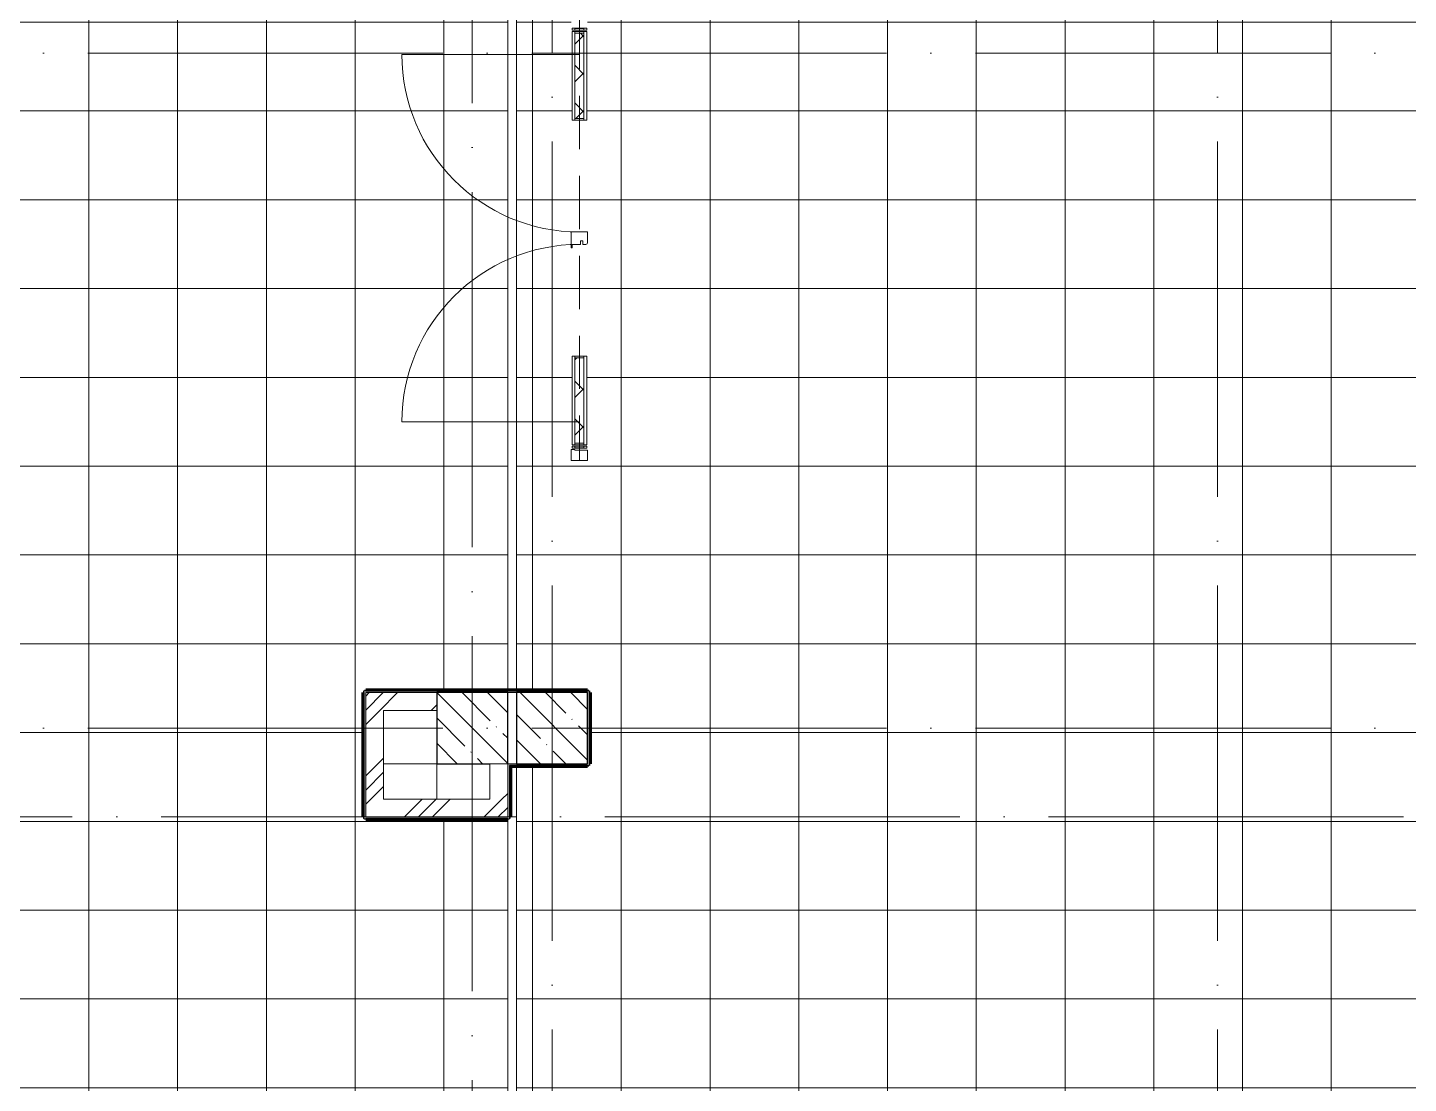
# Model space of a CAD drawing. Header units: millimetres. Extents: x 97 to 215964, y -4577 to 60645.
# Drawn here: x 169893 to 177673, y 20625 to 26570 of the extents above; entities that cross this region are included whole.
import ezdxf

# ---------------------------------------------------------------- set-up
doc = ezdxf.new("R2010")
doc.units = ezdxf.units.MM
doc.linetypes.add('ADSK_Линия сетки', pattern=[2500, 2000, -250, 0, -250])
doc.linetypes.add('ADSK_Сверху', pattern=[450, 300, -150])
for name, color, linetype, lineweight in [('A-DETL-GENF-OTLN', 92, 'Continuous', 9), ('A-FLOR-____-OTLN', 192, 'Continuous', 9), ('A-FLOR-____-PATT', 8, 'Continuous', 9), ('A-GENM-____-OTLN', 13, 'Continuous', 9), ('A-WALL-____-MCUT', 113, 'Continuous', 9), ('A-WALL-____-PATT', 111, 'Continuous', 9), ('I-WALL-____-OTLN', 2, 'Continuous', 9), ('S-COLS-____-MCUT', 52, 'Continuous', 9), ('S-COLS-____-OTLN', 52, 'Continuous', 9), ('S-GRID-____-OTLN', 1, 'Continuous', 9)]:
    doc.layers.add(name, color=color, linetype=linetype, lineweight=lineweight)
pattern_1 = [(45, (0, 0), (-224.5064, 224.5064), []), (45, (79.38, 0), (0, 449.0128), []), (45, (-79.38, 0), (0, 449.0128), [])]

# ---------------------------------------------------------------- blocks, each defined once
blk = doc.blocks.new('FOLDING_ПерегородкаРаздвижная_Norma_Панель - Узкая-39111231-О_АИ_ПП_8_400_Целиком')
at = {"layer": 'A-GENM-____-OTLN', "lineweight": 5}
for p, q in [((5.5, 41.5), (-5.5, 41.5)), ((-5.5, 41.5), (-5.5, 25.5)), ((-5.5, -25.5), (-5.5, 25.5)), ((-5.5, 25.5), (5.5, 25.5)), ((4.5, 25.5), (-4.5, 25.5)), ((-4.5, 25.5), (-4.5, -25.5)), ((4.5, -25.5), (4.5, 25.5)), ((5.5, 25.5), (5.5, 41.5)), ((5.5, 25.5), (5.5, -25.5)), ((5.5, -25.5), (-5.5, -25.5)), ((-5.5, -25.5), (-5.5, -41.5)), ((-5.5, -41.5), (5.5, -41.5)), ((-4.5, -25.5), (4.5, -25.5)), ((5.5, -41.5), (5.5, -25.5))]:
    blk.add_line(p, q, dxfattribs=at)
blk = doc.blocks.new('FOLDING_ПерегородкаРаздвижная_Norma_ВерхнийТрек - FOLDING_ПерегородкаРаздвижная_Norma_ВерхнийТрек-39111232-О_АИ_ПП_8_400_Целиком')
at = {"layer": 'A-GENM-____-OTLN', "linetype": 'ADSK_Сверху', "lineweight": 5}
blk.add_line((0, 0), (2502, 0), dxfattribs=at)
blk = doc.blocks.new('FOLDING_ПерегородкаРаздвижная_Norma_СтартовыйПрофиль - FOLDING_ПерегородкаРаздвижная_Norma_СтартовыйПрофиль-30251010-О_АИ_ПП_8_400_Целиком')
at = {"layer": 'A-GENM-____-OTLN', "lineweight": 5}
for p, q in [((-31, 46), (-31, -46)), ((31, 46), (-31, 46)), ((26, -46), (26, 25)), ((26, 25), (31, 25)), ((31, 25), (31, 46)), ((-31, -46), (26, -46))]:
    blk.add_line(p, q, dxfattribs=at)
blk = doc.blocks.new('FOLDING_ПерегородкаРаздвижная_Norma_Панель - Узкая-39111233-О_АИ_ПП_8_400_Целиком')
at = {"layer": 'A-GENM-____-OTLN', "lineweight": 5}
for p, q in [((5.5, 41.5), (-5.5, 41.5)), ((-5.5, 41.5), (-5.5, 25.5)), ((-5.5, -25.5), (-5.5, 25.5)), ((-5.5, 25.5), (5.5, 25.5)), ((4.5, 25.5), (-4.5, 25.5)), ((-4.5, 25.5), (-4.5, -25.5)), ((4.5, -25.5), (4.5, 25.5)), ((5.5, 25.5), (5.5, 41.5)), ((5.5, 25.5), (5.5, -25.5)), ((5.5, -25.5), (-5.5, -25.5)), ((-5.5, -25.5), (-5.5, -41.5)), ((-5.5, -41.5), (5.5, -41.5)), ((-4.5, -25.5), (4.5, -25.5)), ((5.5, -41.5), (5.5, -25.5))]:
    blk.add_line(p, q, dxfattribs=at)
blk = doc.blocks.new('FOLDING_ПерегородкаРаздвижная_Norma_Дверь - Дверь с притвором-30251012-О_АИ_ПП_8_400_Целиком')
at = {"layer": 'A-DETL-GENF-OTLN', "color": 90}
blk.add_line((-500, 0), (-500, -1000), dxfattribs=at)
blk.add_arc((-500, 0), 1000, 270, 0, dxfattribs=at)
blk = doc.blocks.new('FOLDING_ПерегородкаРаздвижная_Norma_Дверь - Дверь-30251015-О_АИ_ПП_8_400_Целиком')
at = {"layer": 'A-DETL-GENF-OTLN', "color": 90}
blk.add_line((-500, 0), (-500, 1000), dxfattribs=at)
blk.add_arc((-500, 0), 1000, 360, 90, dxfattribs=at)
blk = doc.blocks.new('FOLDING_ПерегородкаРаздвижная_Norma_Панель - С механизмом круглых тяг-39111234-О_АИ_ПП_8_400_Целиком')
at = {"layer": 'A-GENM-____-OTLN', "lineweight": 5}
h = blk.add_hatch(dxfattribs=at)
h.set_pattern_fill('FP_40', color=256, style=0, pattern_type=2)
h.set_pattern_definition([(135, (26298, -114204), (-106.06602, -106.06602), []), (225, (26298, -114204), (106.06602, -106.06602), [])])
h.paths.add_polyline_path([(240, 25.5), (-240, 25.5), (-240, -25.5), (240, -25.5)])
for p, q in [((250, 41.5), (-250, 41.5)), ((-250, 41.5), (-250, 25.5)), ((-250, -25.5), (-250, 25.5)), ((-250, 25.5), (250, 25.5)), ((240, 25.5), (-240, 25.5)), ((-240, 25.5), (-240, -25.5)), ((240, -25.5), (240, 25.5)), ((250, 25.5), (250, 41.5)), ((250, 25.5), (250, -25.5)), ((250, -25.5), (-250, -25.5)), ((-250, -25.5), (-250, -41.5)), ((-250, -41.5), (250, -41.5)), ((-240, -25.5), (240, -25.5)), ((250, -41.5), (250, -25.5))]:
    blk.add_line(p, q, dxfattribs=at)
blk = doc.blocks.new('FOLDING_ПерегородкаРаздвижная_Norma_Панель - С механизмом круглых тяг-V36-О_АИ_ПП_8_400_Целиком')
at = {"layer": 'A-GENM-____-OTLN', "lineweight": 5}
h = blk.add_hatch(dxfattribs=at)
h.set_pattern_fill('FP_41', color=256, style=0, pattern_type=2)
h.set_pattern_definition([(135, (24470, -114204), (-106.06602, -106.06602), []), (225, (24470, -114204), (106.06602, -106.06602), [])])
h.paths.add_polyline_path([(240, 25.5), (-240, 25.5), (-240, -25.5), (240, -25.5)])
for p, q in [((250, 41.5), (-250, 41.5)), ((-250, 41.5), (-250, 25.5)), ((-250, -25.5), (-250, 25.5)), ((-250, 25.5), (250, 25.5)), ((240, 25.5), (-240, 25.5)), ((-240, 25.5), (-240, -25.5)), ((240, -25.5), (240, 25.5)), ((250, 25.5), (250, 41.5)), ((250, 25.5), (250, -25.5)), ((250, -25.5), (-250, -25.5)), ((-250, -25.5), (-250, -41.5)), ((-250, -41.5), (250, -41.5)), ((-240, -25.5), (240, -25.5)), ((250, -41.5), (250, -25.5))]:
    blk.add_line(p, q, dxfattribs=at)
blk = doc.blocks.new('FOLDING_ПерегородкаРаздвижная_Norma_ПритворнаяПланка - FOLDING_ПерегородкаРаздвижная_Norma_ПритворнаяПланка-30251014-О_АИ_ПП_8_400_Целиком')
at = {"layer": 'A-GENM-____-OTLN', "lineweight": 5}
for p, q in [((25, 46), (-35, 46)), ((-35, 46), (-35, -46)), ((15, 7), (15, 19.5)), ((15, 19.5), (35, 19.5)), ((35, 7), (15, 7)), ((35, 19.5), (35, 36)), ((35, -41.5), (35, 7)), ((-35, -46), (55, -46)), ((55, -41.5), (35, -41.5)), ((55, -46), (55, -41.5))]:
    blk.add_line(p, q, dxfattribs=at)
blk.add_arc((25, 36), 10, 360, 90, dxfattribs=at)
blk = doc.blocks.new('BSC_Колонна _Прямоугольная - 400x400-V61-О_АИ_ПП_8_400_Целиком')
at = {"layer": 'S-COLS-____-OTLN', "lineweight": 5}
h = blk.add_hatch(dxfattribs=at)
h.set_pattern_fill('FP_71', color=256, style=0, pattern_type=2)
h.set_pattern_definition([(135, (-114049.98, -22625), (-142.5612, -142.5612), []), (135, (-113907.42, -22625), (-142.5612, -142.5612), [252.016, -50.403, 3.353, -47.05])])
h.paths.add_polyline_path([(-200, -200), (200, -200), (200, 200), (-200, 200), (-200, -28.4)])
at = {"layer": 'S-COLS-____-MCUT', "color": 130, "lineweight": 25}
for p, q in [((200, 200), (-200, 200)), ((-200, 200), (-200, -200)), ((200, -200), (200, 200)), ((-200, -200), (200, -200))]:
    blk.add_line(p, q, dxfattribs=at)
blk = doc.blocks.new('0083_СОШ675_АР_R22_rvt-1-О_АИ_ПП_8_400_Целиком')
at = {"layer": 'A-WALL-____-PATT', "lineweight": 5}
h = blk.add_hatch(dxfattribs=at)
h.set_pattern_fill('FP_11', color=10, style=0, pattern_type=2)
h.set_pattern_definition(pattern_1)
h.paths.add_polyline_path([(113100, 22725), (113400, 22725), (113400, 22825), (113000, 22825), (113000, 22725)])
h = blk.add_hatch(dxfattribs=at)
h.set_pattern_fill('FP_11', color=10, style=0, pattern_type=2)
h.set_pattern_definition(pattern_1)
h.paths.add_polyline_path([(113100, 22125), (113100, 22725), (113000, 22725), (113000, 22125)])
h = blk.add_hatch(dxfattribs=at)
h.set_pattern_fill('FP_11', color=10, style=0, pattern_type=2)
h.set_pattern_definition(pattern_1)
h.paths.add_polyline_path([(113800, 22225), (113800, 22425), (113700, 22425), (113700, 22225)])
h = blk.add_hatch(dxfattribs=at)
h.set_pattern_fill('FP_11', color=10, style=0, pattern_type=2)
h.set_pattern_definition(pattern_1)
h.paths.add_polyline_path([(113100, 22125), (113800, 22125), (113800, 22225), (113100, 22225)])
at = {"layer": 'S-COLS-____-OTLN', "lineweight": 5}
h = blk.add_hatch(dxfattribs=at)
h.set_pattern_fill('FP_8', color=256, style=0, pattern_type=2)
h.set_pattern_definition([(135, (0, 0), (-142.5612, -142.5612), []), (135, (142.56, 0), (-142.5612, -142.5612), [252.016, -50.403, 3.353, -47.05])])
h.paths.add_polyline_path([(113400, 22425), (113800, 22425), (113800, 22825), (113400, 22825), (113400, 22596.6)])
at = {"layer": 'A-FLOR-____-OTLN', "color": 90}
for p, q in [((113100, 22425), (113400, 22425)), ((113400, 22425), (113400, 22225))]:
    blk.add_line(p, q, dxfattribs=at)
at = {"layer": 'A-WALL-____-MCUT', "color": 50, "lineweight": 13}
for p, q in [((113400, 22825), (113000, 22825)), ((113000, 22825), (113000, 22725)), ((113400, 22725), (113400, 22825)), ((113000, 22725), (113000, 22125)), ((113100, 22725), (113400, 22725)), ((113100, 22225), (113100, 22725)), ((113700, 22425), (113700, 22225)), ((113800, 22225), (113800, 22425)), ((113700, 22225), (113100, 22225)), ((113800, 22125), (113800, 22225)), ((113000, 22125), (113100, 22125)), ((113100, 22125), (113800, 22125))]:
    blk.add_line(p, q, dxfattribs=at)
at = {"layer": 'A-WALL-____-MCUT', "color": 10, "lineweight": 5}
blk.add_line((113800, 22425), (113700, 22425), dxfattribs=at)
at = {"layer": 'S-COLS-____-MCUT', "color": 130, "lineweight": 25}
for p, q in [((113800, 22825), (113400, 22825)), ((113400, 22825), (113400, 22425)), ((113800, 22425), (113800, 22825)), ((113400, 22425), (113700, 22425))]:
    blk.add_line(p, q, dxfattribs=at)
at = {"layer": 'S-COLS-____-OTLN', "color": 90}
blk.add_line((113700, 22425), (113800, 22425), dxfattribs=at)
at = {"layer": 'A-GENM-____-OTLN', "color": 90, "lineweight": 9}
for name, p, rotation in [('FOLDING_ПерегородкаРаздвижная_Norma_ВерхнийТрек - FOLDING_ПерегородкаРаздвижная_Norma_ВерхнийТрек-39111232-О_АИ_ПП_8_400_Целиком', (114204, 26635), 269.9999999999996), ('FOLDING_ПерегородкаРаздвижная_Norma_Панель - Узкая-39111231-О_АИ_ПП_8_400_Целиком', (114204, 26560.5), 269.9999999999998), ('FOLDING_ПерегородкаРаздвижная_Norma_Панель - С механизмом круглых тяг-39111234-О_АИ_ПП_8_400_Целиком', (114204, 26298), 269.9999999999998), ('FOLDING_ПерегородкаРаздвижная_Norma_Дверь - Дверь с притвором-30251012-О_АИ_ПП_8_400_Целиком', (114204, 25919), 269.9999999999998), ('FOLDING_ПерегородкаРаздвижная_Norma_ПритворнаяПланка - FOLDING_ПерегородкаРаздвижная_Norma_ПритворнаяПланка-30251014-О_АИ_ПП_8_400_Целиком', (114204, 25384), 269.9999999999994), ('FOLDING_ПерегородкаРаздвижная_Norma_Дверь - Дверь-30251015-О_АИ_ПП_8_400_Целиком', (114204, 24849), 89.9999999999998), ('FOLDING_ПерегородкаРаздвижная_Norma_Панель - С механизмом круглых тяг-V36-О_АИ_ПП_8_400_Целиком', (114204, 24470), 269.9999999999998), ('FOLDING_ПерегородкаРаздвижная_Norma_Панель - Узкая-39111233-О_АИ_ПП_8_400_Целиком', (114204, 24207.5), 89.9999999999998), ('FOLDING_ПерегородкаРаздвижная_Norma_СтартовыйПрофиль - FOLDING_ПерегородкаРаздвижная_Norma_СтартовыйПрофиль-30251010-О_АИ_ПП_8_400_Целиком', (114204, 24164), 90.00000000000037)]:
    blk.add_blockref(name, p, dxfattribs=dict(at, rotation=rotation))
at = {"layer": 'S-COLS-____-OTLN', "color": 90, "lineweight": 9}
blk.add_blockref('BSC_Колонна _Прямоугольная - 400x400-V61-О_АИ_ПП_8_400_Целиком', (114050, 22625), dxfattribs=at)

msp = doc.modelspace()

# ---------------------------------------------------------------- hatches: boundary and pattern name
at = {"layer": 'A-FLOR-____-PATT'}
h = msp.add_hatch(dxfattribs=at)
h.set_pattern_fill('FP_187', color=256, style=0, pattern_type=2)
h.set_pattern_definition([(270, (170737.87, 23100), (500, 3e-14), []), (0, (170737.87, 23100), (0, 500), [])])
h.paths.add_polyline_path([(173062.865903, 10240), (176487.843981, 10240), (176487.843981, 10325), (176687.843981, 10325), (176687.843981, 10240), (177977.865903, 10240), (177977.865903, 28110.000398), (177742.887824, 28110.000398), (177742.887824, 28104.774763), (177647.887824, 28104.774763), (177646.866838, 27970.262925), (177641.878414, 27922.801241), (177624.112825, 27868.124379), (177595.367497, 27818.336012), (177556.898741, 27775.612129), (177510.387824, 27741.81997), (177457.867497, 27718.436414), (177401.633151, 27706.483435), (177344.142497, 27706.483435), (177287.908151, 27718.436414), (177232.602619, 27743.84354), (177188.876907, 27775.612129), (177150.408151, 27818.336012), (177121.662823, 27868.124379), (177103.897234, 27922.801241), (177097.887824, 27979.976956), (177097.887824, 28104.774763), (177002.887824, 28104.774763), (177002.887824, 28110.000398), (175813.550255, 28110.000398), (175813.550255, 27604.999414), (175808.550255, 27604.999414), (175808.550255, 27594.999414), (175798.550255, 27594.999414), (175798.550255, 27589.999414), (173062.88841, 27589.271263), (173062.88841, 26634.999414), (173057.88841, 26634.999414), (173057.88841, 26624.999414), (173047.88841, 26624.999414), (173046.993146, 26578), (172976.88841, 26578), (172976.38841, 26573), (172955.88841, 26573), (172955.88841, 26619.999414), (172927.88841, 26619.999414), (172927.88841, 26624.999414), (172917.88841, 26624.999414), (172917.88841, 26634.999414), (172912.88841, 26634.999414), (172912.88841, 27589.999414), (172647.843981, 27589.999414), (172647.865903, 22840), (173047.865903, 22840), (173047.865903, 22835), (173057.865903, 22835), (173057.865903, 22825), (173062.865903, 22825), (173062.865903, 22424.999414), (173057.865903, 22424.084638), (173057.865903, 22414.999414), (173047.865903, 22414.999414), (173047.843981, 22409.999414), (172647.843981, 22409.999414), (172647.865903, 19439.999414), (173047.865903, 19439.999414), (173047.865903, 19434.999414), (173057.865903, 19434.999414), (173057.865903, 19424.999414), (173062.865903, 19424.999414), (173062.865903, 19024.999414), (174647.866489, 19024.999414), (174647.866489, 15725), (173057.865903, 15724.999414), (173057.865903, 15714.999414), (173047.865903, 15714.999414), (173047.865903, 15709.999414), (172862.865903, 15709.999414), (172862.865903, 10439.999414), (173047.865903, 10439.999414), (173047.865903, 10434.999414), (173057.865903, 10434.999414), (173057.865903, 10424.999414), (173062.865903, 10424.562733), (173062.865903, 10383.707685)])
h.paths.add_polyline_path([(170752.887824, 19240), (172182.887824, 19240), (172182.887824, 19424.999414), (172187.887824, 19425), (172187.887824, 19434.999414), (172197.887824, 19434.999414), (172197.887824, 19439.999414), (172597.865903, 19439.999414), (172597.865903, 22110), (171797.887824, 22110), (171797.887824, 22115), (171787.887824, 22115), (171787.887824, 22125), (171782.887824, 22125), (171782.887824, 22825), (171787.887824, 22825), (171787.887824, 22835), (171797.887824, 22835), (171797.887824, 22840), (172597.865903, 22840), (172597.865903, 27589.999414), (171777.888117, 27589.999414), (171777.888117, 27594.999414), (171767.888117, 27594.999414), (171767.888117, 27604.999414), (171762.888117, 27605.197652), (171762.888117, 28245), (171767.888117, 28245.354551), (171767.888117, 28255), (171777.888117, 28255), (171777.888117, 28260), (172182.887824, 28260), (172182.887824, 29145.04675), (172397.865903, 29145.04675), (172397.865903, 30245.04675), (172182.887824, 30245.04675), (172182.887824, 31979.999414), (171797.887824, 31979.999414), (171797.887824, 31984.999414), (171787.887824, 31984.999414), (171787.887824, 31994.999414), (171782.887824, 31995.625082), (171782.887824, 32425), (171787.887824, 32425), (171787.887824, 32435), (171797.887824, 32435), (171798.313666, 32440), (172182.887824, 32440), (172182.887824, 35760), (171897.88841, 35760), (171897.866489, 35974.999936), (169797.88841, 35975), (169797.88841, 35760), (163912.887824, 35760), (163912.887824, 35575), (163907.887824, 35575), (163907.887824, 35565), (163897.887824, 35565), (163897.887824, 35560), (163712.88841, 35560), (163712.88841, 34914.967838), (163497.866489, 34914.967838), (163497.88841, 33274.967838), (163712.88841, 33274.967838), (163712.88841, 32740), (163897.887824, 32740), (163897.887824, 32735), (163907.887824, 32735), (163907.887824, 32725), (163912.887824, 32725), (163912.887824, 32325), (163907.887824, 32324.581362), (163907.887824, 32315), (163897.887824, 32315), (163897.076431, 32310), (163712.887824, 32310), (163712.887824, 28540), (163897.887824, 28540), (163897.887824, 28535), (163907.887824, 28535), (163907.887824, 28525), (163912.887824, 28524.466226), (163912.887824, 28125), (163907.887824, 28125), (163907.887824, 28115), (163897.887824, 28115), (163897.887824, 28110), (163712.88841, 28110), (163712.88841, 27310.030419), (164317.88841, 27310.030419), (164317.88841, 27305.030419), (164327.88841, 27305.030419), (164327.88841, 27295.030419), (164332.88841, 27295.030419), (164332.88841, 26105.059667), (164327.88841, 26105.059667), (164327.88841, 26095.059667), (164317.88841, 26095.059667), (164317.88841, 26090.059667), (163712.887824, 26090.059667), (163712.887824, 23125), (163798.41992, 23125), (163798.41992, 22840), (163897.887824, 22840), (163897.887824, 22835), (163907.887824, 22835), (163907.887824, 22825), (163912.887824, 22825), (163912.887824, 22425), (163907.887824, 22425), (163907.887824, 22415), (163897.887824, 22415), (163897.320448, 22410), (163712.88841, 22410), (163712.88841, 19675), (163797.865903, 19675), (163797.865903, 19440), (163897.887824, 19440), (163897.88841, 19435), (163907.88841, 19435), (163907.88841, 19425), (163912.88841, 19425), (163912.88841, 19325.000586), (164147.866489, 19325.000586), (164147.866489, 19240), (167488.354755, 19240), (167488.354755, 19325.000586), (167688.354755, 19325.000586), (167688.354755, 19240), (169852.887824, 19240)])
h.paths.add_polyline_path([(173043.38841, 24133), (172955.88841, 24133), (172955.88841, 24195), (172976.88841, 24195), (172976.88841, 24190), (173047.88841, 24190), (173047.88841, 24133)])
h.paths.add_polyline_path([(173043.38841, 24202), (172960.38841, 24202), (172960.38841, 24213), (173043.38841, 24213)])
h.paths.add_polyline_path([(172976.38841, 24220), (172960.38841, 24220), (172960.38841, 24720), (173043.38841, 24720), (173043.38841, 24220), (172976.88841, 24220)])
h.paths.add_polyline_path([(172955.88841, 25329), (172955.88841, 25419), (173047.88841, 25419), (173047.88841, 25359), (173044.959478, 25351.928932), (173037.88841, 25349), (173021.349949, 25349), (173021.349949, 25369), (173008.88841, 25369), (173008.88841, 25349), (172960.38841, 25349), (172960.38841, 25329)])
h.paths.add_polyline_path([(172960.38841, 26048), (172960.38841, 26548), (173043.38841, 26548), (173043.38841, 26048), (172976.38841, 26048)])
h.paths.add_polyline_path([(172976.88841, 26555), (172960.38841, 26555), (172960.38841, 26566), (173043.38841, 26566), (173043.38841, 26555), (173027.38841, 26555)])
h.paths.add_polyline_path([(177365.816756, 27933.146829), (177363.954398, 27937.029115), (177365.283479, 27934.976956)])
h.paths.add_polyline_path([(177372.887824, 27924.976956), (177378.064205, 27925.65844), (177382.887824, 27927.656448), (177387.02996, 27930.83482), (177390.208332, 27934.976956), (177392.613718, 27942.894917), (177392.887824, 27944.976956), (177391.018753, 27953.020427), (177390.208332, 27954.976956), (177385.891606, 27959.992581), (177382.887824, 27962.297464), (177382.547082, 27942.029115), (177380.818552, 27937.029115), (177379.958892, 27933.146829), (177375.476014, 27930.646829), (177370.299634, 27930.646829), (177365.816756, 27933.146829), (177362.887824, 27950.866753), (177362.887824, 27962.297464), (177358.745688, 27959.119092), (177355.567316, 27954.976956), (177353.569307, 27950.153337), (177353.16193, 27942.894917), (177353.972271, 27938.827736), (177355.567316, 27934.976956), (177358.745688, 27930.83482), (177362.887824, 27927.656448), (177367.711443, 27925.65844)])
at = {"layer": 'A-WALL-____-PATT'}
for points in [[(173047.865903, 22825), (173057.865903, 22825), (173057.865903, 22835), (171787.887824, 22835), (171787.887824, 22825), (172731.80358, 22825)], [(171797.887824, 22115), (171797.887824, 22825), (171787.887824, 22825), (171787.887824, 22115)], [(173057.865903, 22414.999414), (173057.865888, 22824.999414), (173047.865903, 22824.999414), (173047.865903, 22414.999414)], [(172607.887824, 22125), (172607.887824, 22424.999414), (172597.887824, 22424.999414), (172597.887824, 22125)], [(172607.887824, 22414.999414), (173047.865903, 22414.999414), (173047.865903, 22424.999414), (172607.887824, 22424.999414)], [(172607.887824, 22115), (172607.887824, 22125), (171797.887824, 22125), (171797.887824, 22115)]]:
    msp.add_hatch(color=7, dxfattribs=at).paths.add_polyline_path(points)

# ---------------------------------------------------------------- linework, layer by layer
at = {"layer": 'A-FLOR-____-OTLN'}
for p, q in [((172597.865903, 22840), (172597.865903, 27589.999414)), ((172647.843981, 27589.999414), (172647.843981, 22840)), ((172647.843981, 22409.999414), (172647.843981, 19439.999414)), ((172597.865903, 19439.999414), (172597.865903, 22110))]:
    msp.add_line(p, q, dxfattribs=at)
at = {"layer": 'A-WALL-____-MCUT', "color": 7}
for p, q in [((173057.865903, 22835), (171787.887824, 22835)), ((171787.887824, 22835), (171787.887824, 22115)), ((171797.887824, 22825), (172647.865903, 22825)), ((171797.887824, 22125), (171797.887824, 22825)), ((173057.865903, 22414.999414), (173057.865903, 22835)), ((172597.887824, 22424.999414), (172597.887824, 22125)), ((172647.865903, 22424.999414), (172597.887824, 22424.999414)), ((172607.887824, 22115), (172607.887824, 22414.999414)), ((172607.887824, 22414.999414), (173057.865903, 22414.999414)), ((171787.887824, 22115), (172607.887824, 22115)), ((172597.887824, 22125), (171797.887824, 22125))]:
    msp.add_line(p, q, dxfattribs=at)
at = {"layer": 'I-WALL-____-OTLN', "color": 5, "lineweight": 90}
for p, q in [((171782.887824, 22125), (171782.887824, 22825)), ((171787.887824, 22825), (171782.887824, 22825)), ((171797.887824, 22840), (173047.865903, 22840)), ((171797.887824, 22840), (171797.887824, 22835)), ((173047.865903, 22834.920634), (173047.865903, 22840)), ((173062.865903, 22825), (173057.865903, 22825)), ((173062.865903, 22825), (173062.865903, 22424.999414)), ((173047.865903, 22409.999414), (172607.887824, 22409.999414)), ((172612.887824, 22414.999414), (172612.887824, 22125)), ((173047.865903, 22409.999414), (173047.865903, 22414.999414)), ((173057.865903, 22424.999414), (173062.865903, 22424.999414)), ((171782.887824, 22125), (171787.887824, 22125)), ((171797.887824, 22115), (171797.887824, 22110)), ((172597.887824, 22110), (171797.887824, 22110)), ((172597.887824, 22110), (172597.887824, 22115)), ((172607.887824, 22125), (172612.887824, 22125))]:
    msp.add_line(p, q, dxfattribs=at)
at = {"layer": 'S-GRID-____-OTLN', "linetype": 'ADSK_Линия сетки'}
for p, q in [((172397.88841, 60644.999414), (172397.88841, -2302.657751)), ((172847.88841, -3572.657751), (172847.88841, 60644.999414)), ((176597.88841, -3572.657751), (176597.88841, 60644.999414)), ((55228.336609, 26425.000586), (215146.441901, 26425.000586)), ((55228.336609, 22625.000586), (215146.441901, 22625.000586)), ((215146.441901, 22125.11992), (158117.887824, 22125.11992))]:
    msp.add_line(p, q, dxfattribs=at)

# ---------------------------------------------------------------- block references
at = {"color": 250, "lineweight": 5}
msp.add_blockref('0083_СОШ675_АР_R22_rvt-1-О_АИ_ПП_8_400_Целиком', (58797.887824, 0), dxfattribs=at)

doc.saveas('drawing.dxf')
